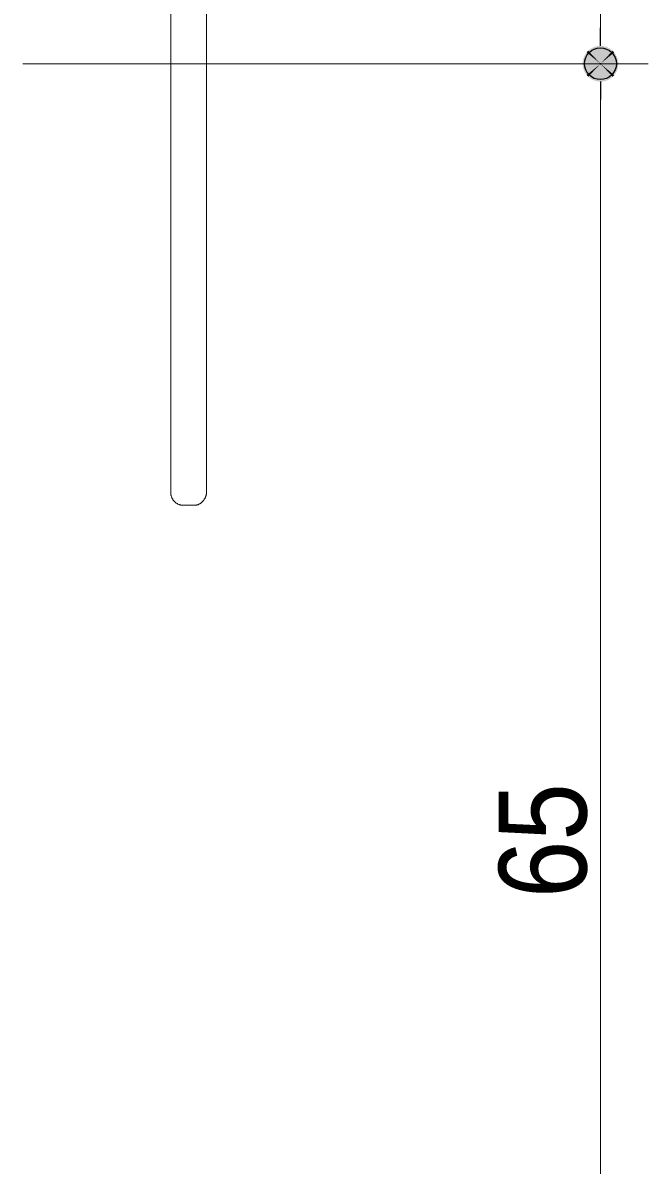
# Model space of a CAD drawing. Units: millimetres, scale not verified. Extents: x -4547 to 4547, y -2284 to 2284.
# Drawn here: x 866.8 to 1063.4, y 6 to 365.1 of the extents above; entities that cross this region are included whole.
import ezdxf
from ezdxf.enums import TextEntityAlignment as Align

# ---------------------------------------------------------------- set-up
doc = ezdxf.new("R2010")
doc.units = ezdxf.units.MM
doc.header["$LTSCALE"] = 20
doc.header["$PDMODE"] = 32
doc.header["$PDSIZE"] = 10
for name, color, linetype, lineweight in [('0-1_3一般', 7, 'Continuous', 15), ('0-2_2寸法-1', 7, 'Continuous', 15), ('0-3_0', 7, 'Continuous', 25)]:
    doc.layers.add(name, color=color, linetype=linetype, lineweight=lineweight)
doc.layers.add('0-4_Defpoints', color=7, linetype='Continuous')
doc.styles.add('ＭＳ Ｐゴシック', font='')
doc.styles.get('ＭＳ Ｐゴシック').set_extended_font_data('MS PGothic')

# ---------------------------------------------------------------- blocks, each defined once
blk = doc.blocks.new('グループ-12')
at = {"layer": '0-1_3一般', "lineweight": 5}
for p, q in [((45077.6, 13868.6), (45077.6, 4418.6)), ((45302.6, 4418.6), (45302.6, 13868.6)), ((45077.6, 4343.6), (45077.6, 4418.6)), ((45302.6, 4418.6), (45302.6, 4343.6)), ((45302.1, 4340.7), (45302.6, 4343.6)), ((45149.6, 4268.6), (45152.6, 4268.6)), ((45227.6, 4268.6), (45152.6, 4268.6))]:
    blk.add_line(p, q, dxfattribs=at)
for points in [[(45077.6, 4343.6), (45077.8, 4340.6), (45078.1, 4337.7), (45078.6, 4334.9), (45079.1, 4332.1), (45079.7, 4329.3), (45080.5, 4326.5), (45081.3, 4323.8), (45082.3, 4321.1), (45083.3, 4318.4), (45084.4, 4315.8), (45085.7, 4313.2), (45087, 4310.7), (45088.4, 4308.1), (45090, 4305.6), (45091.6, 4303.2), (45093.3, 4300.8), (45095.2, 4298.4), (45097.1, 4296), (45099.1, 4293.7), (45101.3, 4291.4), (45103.5, 4289.2), (45105.7, 4287), (45108, 4285), (45110.3, 4283.2), (45112.7, 4281.4), (45115.1, 4279.7), (45117.5, 4278.2), (45120, 4276.8), (45122.5, 4275.5), (45125, 4274.3), (45127.6, 4273.2), (45130.2, 4272.2), (45132.9, 4271.4), (45135.6, 4270.6), (45138.3, 4270), (45141.1, 4269.5), (45143.9, 4269.1), (45146.7, 4268.8), (45149.6, 4268.6)], [(45227.6, 4268.6), (45230.5, 4268.6), (45233.3, 4268.8), (45236.2, 4269.1), (45239, 4269.5), (45241.7, 4270), (45244.4, 4270.6), (45247.1, 4271.4), (45249.7, 4272.2), (45252.3, 4273.2), (45254.8, 4274.3), (45257.3, 4275.5), (45259.7, 4276.8), (45262.2, 4278.3), (45264.5, 4279.8), (45266.8, 4281.5), (45269.1, 4283.2), (45271.3, 4285.1), (45273.5, 4287.1), (45275.7, 4289.3), (45277.8, 4291.5), (45279.8, 4293.8), (45281.8, 4296.1), (45283.6, 4298.5), (45285.4, 4300.9), (45287.1, 4303.3), (45288.7, 4305.8), (45290.3, 4308.3), (45291.7, 4310.8), (45293.1, 4313.4), (45294.4, 4316), (45295.6, 4318.6), (45296.7, 4321.2), (45297.7, 4323.9), (45298.6, 4326.6), (45299.5, 4329.4), (45300.3, 4332.1), (45301, 4335), (45301.6, 4337.8), (45302.1, 4340.7)]]:
    blk.add_lwpolyline(points, dxfattribs=at)
blk = doc.blocks.new('グループ-20')
at = {"layer": '0-1_3一般'}
blk.add_blockref('グループ-12', (0, 0), dxfattribs=at)
blk = doc.blocks.new('_Dot')
at = {"layer": '0-3_0'}
blk.add_line((-10, 0), (-20, 0), dxfattribs=at)
for points in [[(0, 0), (-8.09, 5.88), (-7.29, 6.85)], [(0, 0), (-7.29, 6.85), (-6.37, 7.71)], [(0, 0), (-6.37, 7.71), (-5.36, 8.44)], [(0, 0), (-5.36, 8.44), (-4.26, 9.05)], [(0, 0), (-4.26, 9.05), (-3.09, 9.51)], [(0, 0), (-3.09, 9.51), (-1.87, 9.82)], [(0, 0), (-1.87, 9.82), (-0.63, 9.98)], [(0, 0), (-0.63, 9.98), (0.63, 9.98)], [(0, 0), (0.63, 9.98), (1.87, 9.82)], [(0, 0), (1.87, 9.82), (3.09, 9.51)], [(0, 0), (3.09, 9.51), (4.26, 9.05)], [(0, 0), (4.26, 9.05), (5.36, 8.44)], [(0, 0), (5.36, 8.44), (6.37, 7.71)], [(0, 0), (6.37, 7.71), (7.29, 6.85)], [(0, 0), (7.29, 6.85), (8.09, 5.88)], [(0, 0), (-10, 0), (-9.92, 1.25)], [(0, 0), (-9.92, -1.25), (-10, 0)], [(0, 0), (-9.92, 1.25), (-9.69, 2.49)], [(0, 0), (-9.69, -2.49), (-9.92, -1.25)], [(0, 0), (-9.69, 2.49), (-9.3, 3.68)], [(0, 0), (-9.3, -3.68), (-9.69, -2.49)], [(0, 0), (-9.3, 3.68), (-8.76, 4.82)], [(0, 0), (-8.76, -4.82), (-9.3, -3.68)], [(0, 0), (-8.76, 4.82), (-8.09, 5.88)], [(0, 0), (-8.09, -5.88), (-8.76, -4.82)], [(0, 0), (-7.29, -6.85), (-8.09, -5.88)], [(0, 0), (-6.37, -7.71), (-7.29, -6.85)], [(0, 0), (-5.36, -8.44), (-6.37, -7.71)], [(0, 0), (-4.26, -9.05), (-5.36, -8.44)], [(0, 0), (-3.09, -9.51), (-4.26, -9.05)], [(0, 0), (-1.87, -9.82), (-3.09, -9.51)], [(0, 0), (-0.63, -9.98), (-1.87, -9.82)], [(0, 0), (0.63, -9.98), (-0.63, -9.98)], [(0, 0), (8.09, 5.88), (8.76, 4.82)], [(0, 0), (8.76, 4.82), (9.3, 3.68)], [(0, 0), (9.3, 3.68), (9.69, 2.49)], [(0, 0), (9.69, 2.49), (9.92, 1.25)], [(0, 0), (9.92, 1.25), (10, 0)], [(0, 0), (1.87, -9.82), (0.63, -9.98)], [(0, 0), (3.09, -9.51), (1.87, -9.82)], [(0, 0), (4.26, -9.05), (3.09, -9.51)], [(0, 0), (5.36, -8.44), (4.26, -9.05)], [(0, 0), (6.37, -7.71), (5.36, -8.44)], [(0, 0), (7.29, -6.85), (6.37, -7.71)], [(0, 0), (8.09, -5.88), (7.29, -6.85)], [(0, 0), (8.76, -4.82), (8.09, -5.88)], [(0, 0), (9.3, -3.68), (8.76, -4.82)], [(0, 0), (9.69, -2.49), (9.3, -3.68)], [(0, 0), (9.92, -1.25), (9.69, -2.49)], [(0, 0), (10, 0), (9.92, -1.25)]]:
    blk.add_solid(points, dxfattribs=at)

msp = doc.modelspace()

# ---------------------------------------------------------------- linework, layer by layer
at = {"layer": '0-2_2寸法-1'}
for p, q in [((1048.38, 415.95), (1048.38, 363.46)), ((866.75, 352.2), (1063.38, 352.2)), ((866.75, 352.2), (1063.38, 352.2)), ((1048.38, 340.95), (1048.38, -124.04))]:
    msp.add_line(p, q, dxfattribs=at)
at = {"layer": '0-4_Defpoints'}
msp.add_point((1048.38, 352.2), dxfattribs=at)

# ---------------------------------------------------------------- block references
at = {"layer": '0-1_3一般', "xscale": 0.05, "yscale": 0.05}
msp.add_blockref('グループ-20', (-1340.62, 0), dxfattribs=at)
at = {"layer": '0-2_2寸法-1', "xscale": 0.5627563, "yscale": 0.5627563}
for rotation in [270, 90]:
    msp.add_blockref('_Dot', (1048.38, 352.2), dxfattribs=dict(at, rotation=rotation))

# ---------------------------------------------------------------- texts
at = {"layer": '0-2_2寸法-1', "style": 'ＭＳ Ｐゴシック', "width": 0.9}
msp.add_text('65', height=27.57, rotation=90, dxfattribs=at).set_placement((1052.26, 89.93), align=Align.BOTTOM_LEFT)

doc.saveas('drawing.dxf')
